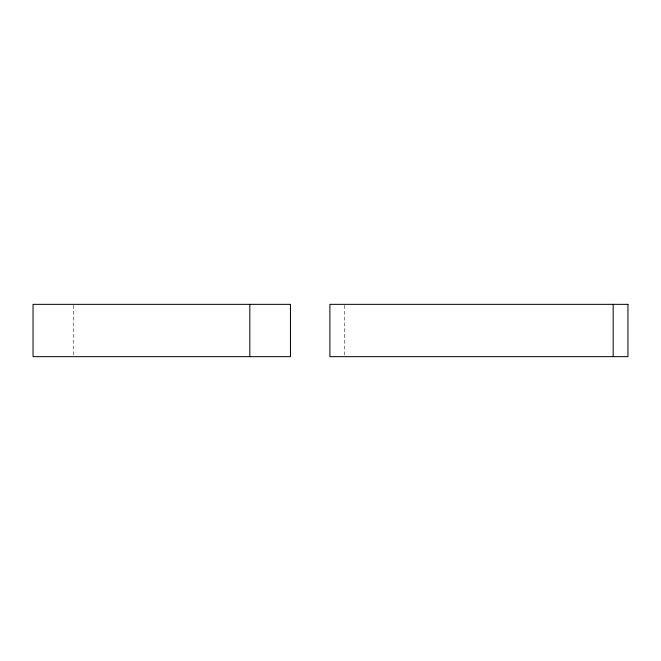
<?xml version="1.0" encoding="UTF-8"?>
<svg xmlns="http://www.w3.org/2000/svg" width="661" height="661" viewBox="0 0 661 661"><rect width="100%" height="100%" fill="white"/><g stroke="black" fill="none" stroke-linecap="round" stroke-linejoin="round"><path stroke-width="0.5" stroke-dasharray="3.31 2.48" d="M344.662 305.365L344.662 355.635M73.693 305.365L73.693 355.635"/><path stroke-width="0.99" d="M613.168 304.341L613.168 356.659M249.825 304.341L249.825 356.659M290.468 304.341L33.05 304.341L33.05 356.659L290.468 356.659L290.468 304.341M627.95 304.341L329.88 304.341L329.88 356.659L627.95 356.659L627.95 304.341"/></g></svg>
